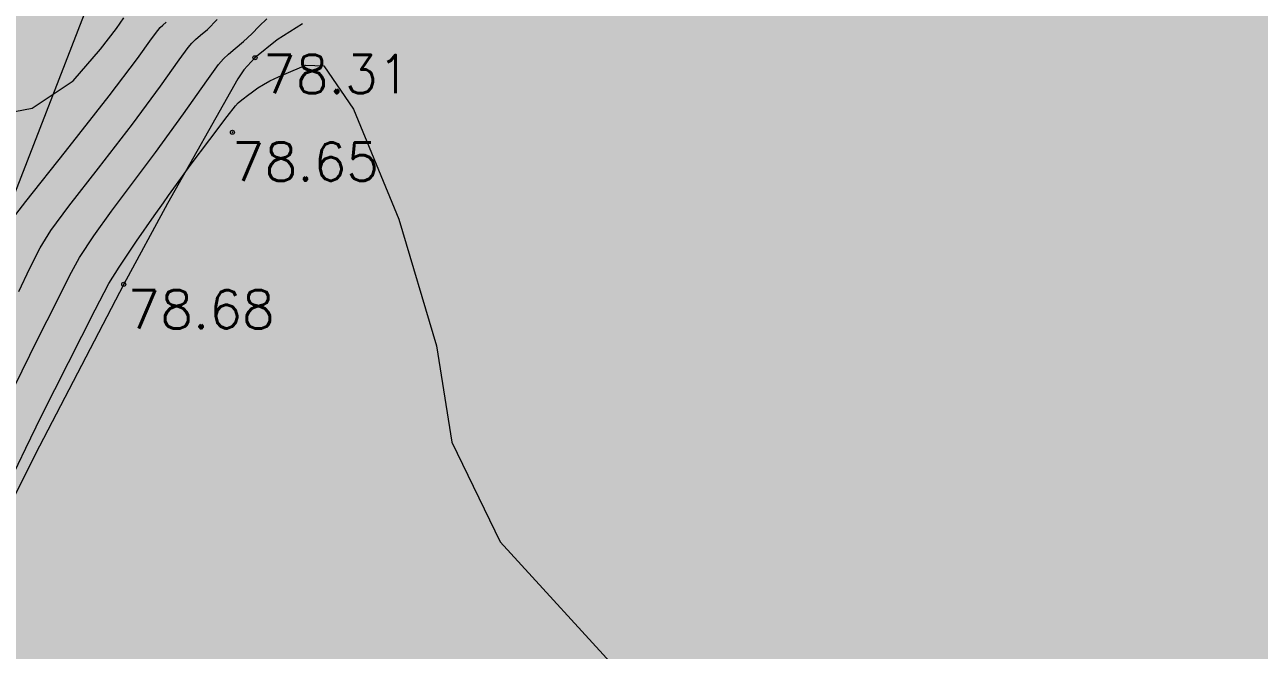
# Model space of a CAD drawing. Header units: inches. Extents: x 1286 to 7442, y -84 to 3420.
# Drawn here: x 1863.02 to 1893.74, y 197.13 to 212.69 of the extents above; entities that cross this region are included whole.
import ezdxf

# ---------------------------------------------------------------- set-up
doc = ezdxf.new("R2010")
doc.units = ezdxf.units.IN
doc.header["$LTSCALE"] = 3
doc.header["$MEASUREMENT"] = 0
doc.layers.add('ARQ_HATCH', color=8, linetype='Continuous')
doc.layers.add('ARQ_TOPOGRAFIA', color=8, linetype='Continuous', lineweight=5)
doc.styles.add('ROMAN', font='romans__.ttf', dxfattribs={"height": 0.75})

msp = doc.modelspace()

# ---------------------------------------------------------------- hatches: boundary and pattern name
at = {"layer": 'ARQ_HATCH', "transparency": 33554534}
h = msp.add_hatch(color=124, dxfattribs=at)
h.dxf.hatch_style = 1
h.paths.add_polyline_path([(2009.917, 199.566), (2002.204, 209.665), (1990.773, 216.721), (1944.861, 233.38), (1920.697, 239.925), (1908.644, 241.353), (1862.514, 242.867), (1829.908, 92.41), (1845.859, 92.41), (1862.275, 148.835, -0.330467), (1864.173, 150.276), (1955.428, 151.28), (1955.437, 152.854), (2017.258, 152.854), (2016.956, 95.256), (1955.137, 95.636), (1955.142, 96.512), (1865.998, 97.062, -0.412407), (1865.004, 98.062), (1865.004, 92.51), (2015.225, 92.51, 0.41263), (2019.125, 96.389), (2019.452, 156.871), (2028.982, 160.101), (2029.767, 160.542), (2017.944, 181.551)])

# ---------------------------------------------------------------- linework, layer by layer
at = {"layer": 'ARQ_TOPOGRAFIA', "linetype": 'Continuous', "ltscale": 0.4}
for p, q in [((1862.465, 207.679, 76.956), (1864.704, 213.459, 75.926)), ((1869.931, 212.711, 78.317), (1869.307, 212.312, 78.314)), ((1869.307, 212.312, 78.314), (1868.753, 211.869, 78.312)), ((1868.753, 211.869, 78.312), (1868.473, 211.566, 78.335)), ((1868.473, 211.566, 78.335), (1868.325, 211.344, 78.35)), ((1868.325, 211.344, 78.35), (1866.572, 208.241, 78.551)), ((1866.572, 208.241, 78.551), (1865.486, 206.232, 78.68)), ((1865.486, 206.232, 78.68), (1863.283, 202, 78.656)), ((1863.283, 202, 78.656), (1861.151, 197.732, 78.633))]:
    msp.add_line(p, q, dxfattribs=at)
at = {"layer": 'ARQ_TOPOGRAFIA', "ltscale": 0.4}
for p, q in [((1865.303, 212.596), (1865.493, 212.86)), ((1866.331, 212.546), (1866.395, 212.621)), ((1866.395, 212.621), (1866.459, 212.682)), ((1866.459, 212.682), (1866.544, 212.755)), ((1867.568, 212.573), (1867.81, 212.817)), ((1868.673, 212.462), (1868.857, 212.651)), ((1868.857, 212.651), (1869.051, 212.838)), ((1864.911, 212.079), (1865.303, 212.596)), ((1865.829, 211.85), (1866.18, 212.338)), ((1866.18, 212.338), (1866.331, 212.546)), ((1867.183, 212.231), (1867.276, 212.319)), ((1867.276, 212.319), (1867.4, 212.428)), ((1867.4, 212.428), (1867.568, 212.573)), ((1868.463, 212.273), (1868.673, 212.462)), ((1864.228, 211.296), (1864.911, 212.079)), ((1866.868, 211.816), (1867.089, 212.121)), ((1867.089, 212.121), (1867.183, 212.231)), ((1868.093, 211.957), (1868.257, 212.1)), ((1868.257, 212.1), (1868.463, 212.273)), ((1865.126, 210.919), (1865.829, 211.85)), ((1866.401, 211.16), (1866.868, 211.816)), ((1867.556, 211.294), (1867.847, 211.696)), ((1867.847, 211.696), (1867.97, 211.841)), ((1867.97, 211.841), (1868.093, 211.957)), ((1868.753, 211.869), (1868.753, 211.869)), ((1869.645, 211.529), (1870.017, 211.683)), ((1870.017, 211.683), (1870.463, 211.664)), ((1869.124, 211.291), (1869.338, 211.394)), ((1869.338, 211.394), (1869.645, 211.529)), ((1870.463, 211.664), (1871.203, 210.588)), ((1863.207, 210.615), (1864.228, 211.296)), ((1865.703, 210.213), (1866.401, 211.16)), ((1866.972, 210.47), (1867.556, 211.294)), ((1868.688, 211.023), (1868.824, 211.117)), ((1868.824, 211.117), (1868.967, 211.205)), ((1868.967, 211.205), (1869.124, 211.291)), ((1864.04, 209.534), (1865.126, 210.919)), ((1868.331, 210.743), (1868.384, 210.786)), ((1868.384, 210.786), (1868.459, 210.844)), ((1868.459, 210.844), (1868.563, 210.927)), ((1868.563, 210.927), (1868.688, 211.023)), ((1861.899, 210.368), (1863.207, 210.615)), ((1866.279, 209.507), (1866.972, 210.47)), ((1868.061, 210.408), (1868.267, 210.673)), ((1868.267, 210.673), (1868.331, 210.743)), ((1871.203, 210.588), (1872.336, 207.856)), ((1864.861, 209.124), (1865.703, 210.213)), ((1867.628, 209.836), (1868.061, 210.408)), ((1868.191, 210.013), (1868.191, 210.013)), ((1863.054, 208.292), (1864.04, 209.534)), ((1867.143, 209.187), (1867.628, 209.836)), ((1865.682, 208.714), (1866.279, 209.507)), ((1864.118, 208.173), (1864.861, 209.124)), ((1866.8, 208.717), (1867.143, 209.187)), ((1865.181, 208.055), (1865.682, 208.714)), ((1866.6, 208.437), (1866.8, 208.717)), ((1866.472, 208.259), (1866.6, 208.437)), ((1862.609, 207.721), (1863.054, 208.292)), ((1863.672, 207.574), (1864.118, 208.173)), ((1864.739, 207.438), (1865.181, 208.055)), ((1866.245, 207.936), (1866.472, 208.259)), ((1865.806, 207.302), (1866.245, 207.936)), ((1872.336, 207.856), (1873.266, 204.701)), ((1863.405, 207.138), (1863.672, 207.574)), ((1864.387, 206.899), (1864.739, 207.438)), ((1863.15, 206.631), (1863.405, 207.138)), ((1865.369, 206.66), (1865.806, 207.302)), ((1864.133, 206.442), (1864.387, 206.899)), ((1862.873, 206.05), (1863.15, 206.631)), ((1865.116, 206.253), (1865.369, 206.66)), ((1863.826, 205.824), (1864.133, 206.442)), ((1864.779, 205.598), (1865.116, 206.253)), ((1865.486, 206.232), (1865.486, 206.232)), ((1863.335, 204.843), (1863.826, 205.824)), ((1864.115, 204.288), (1864.779, 205.598)), ((1862.779, 203.709), (1863.335, 204.843)), ((1873.266, 204.701), (1873.649, 202.306)), ((1863.436, 202.944), (1864.115, 204.288)), ((1863.048, 202.156), (1863.436, 202.944)), ((1873.649, 202.306), (1874.853, 199.826)), ((1862.666, 201.362), (1863.048, 202.156)), ((1874.853, 199.826), (1877.957, 196.436))]:
    msp.add_line(p, q, dxfattribs=at)
for centre in [(1868.753, 211.869), (1868.191, 210.013), (1865.486, 206.232)]:
    msp.add_circle(centre, 0.05, dxfattribs=at)
for p in [(1868.753, 211.869), (1868.191, 210.013), (1865.486, 206.232)]:
    msp.add_point(p, dxfattribs=at)

# ---------------------------------------------------------------- texts
at = {"layer": 'ARQ_TOPOGRAFIA', "style": 'ROMAN'}
for s, p in [('78.31', (1868.954, 210.986)), ('78.65', (1868.177, 208.808)), ('78.68', (1865.58, 205.134))]:
    msp.add_text(s, height=0.95, dxfattribs=at).set_placement(p)

doc.saveas('drawing.dxf')
